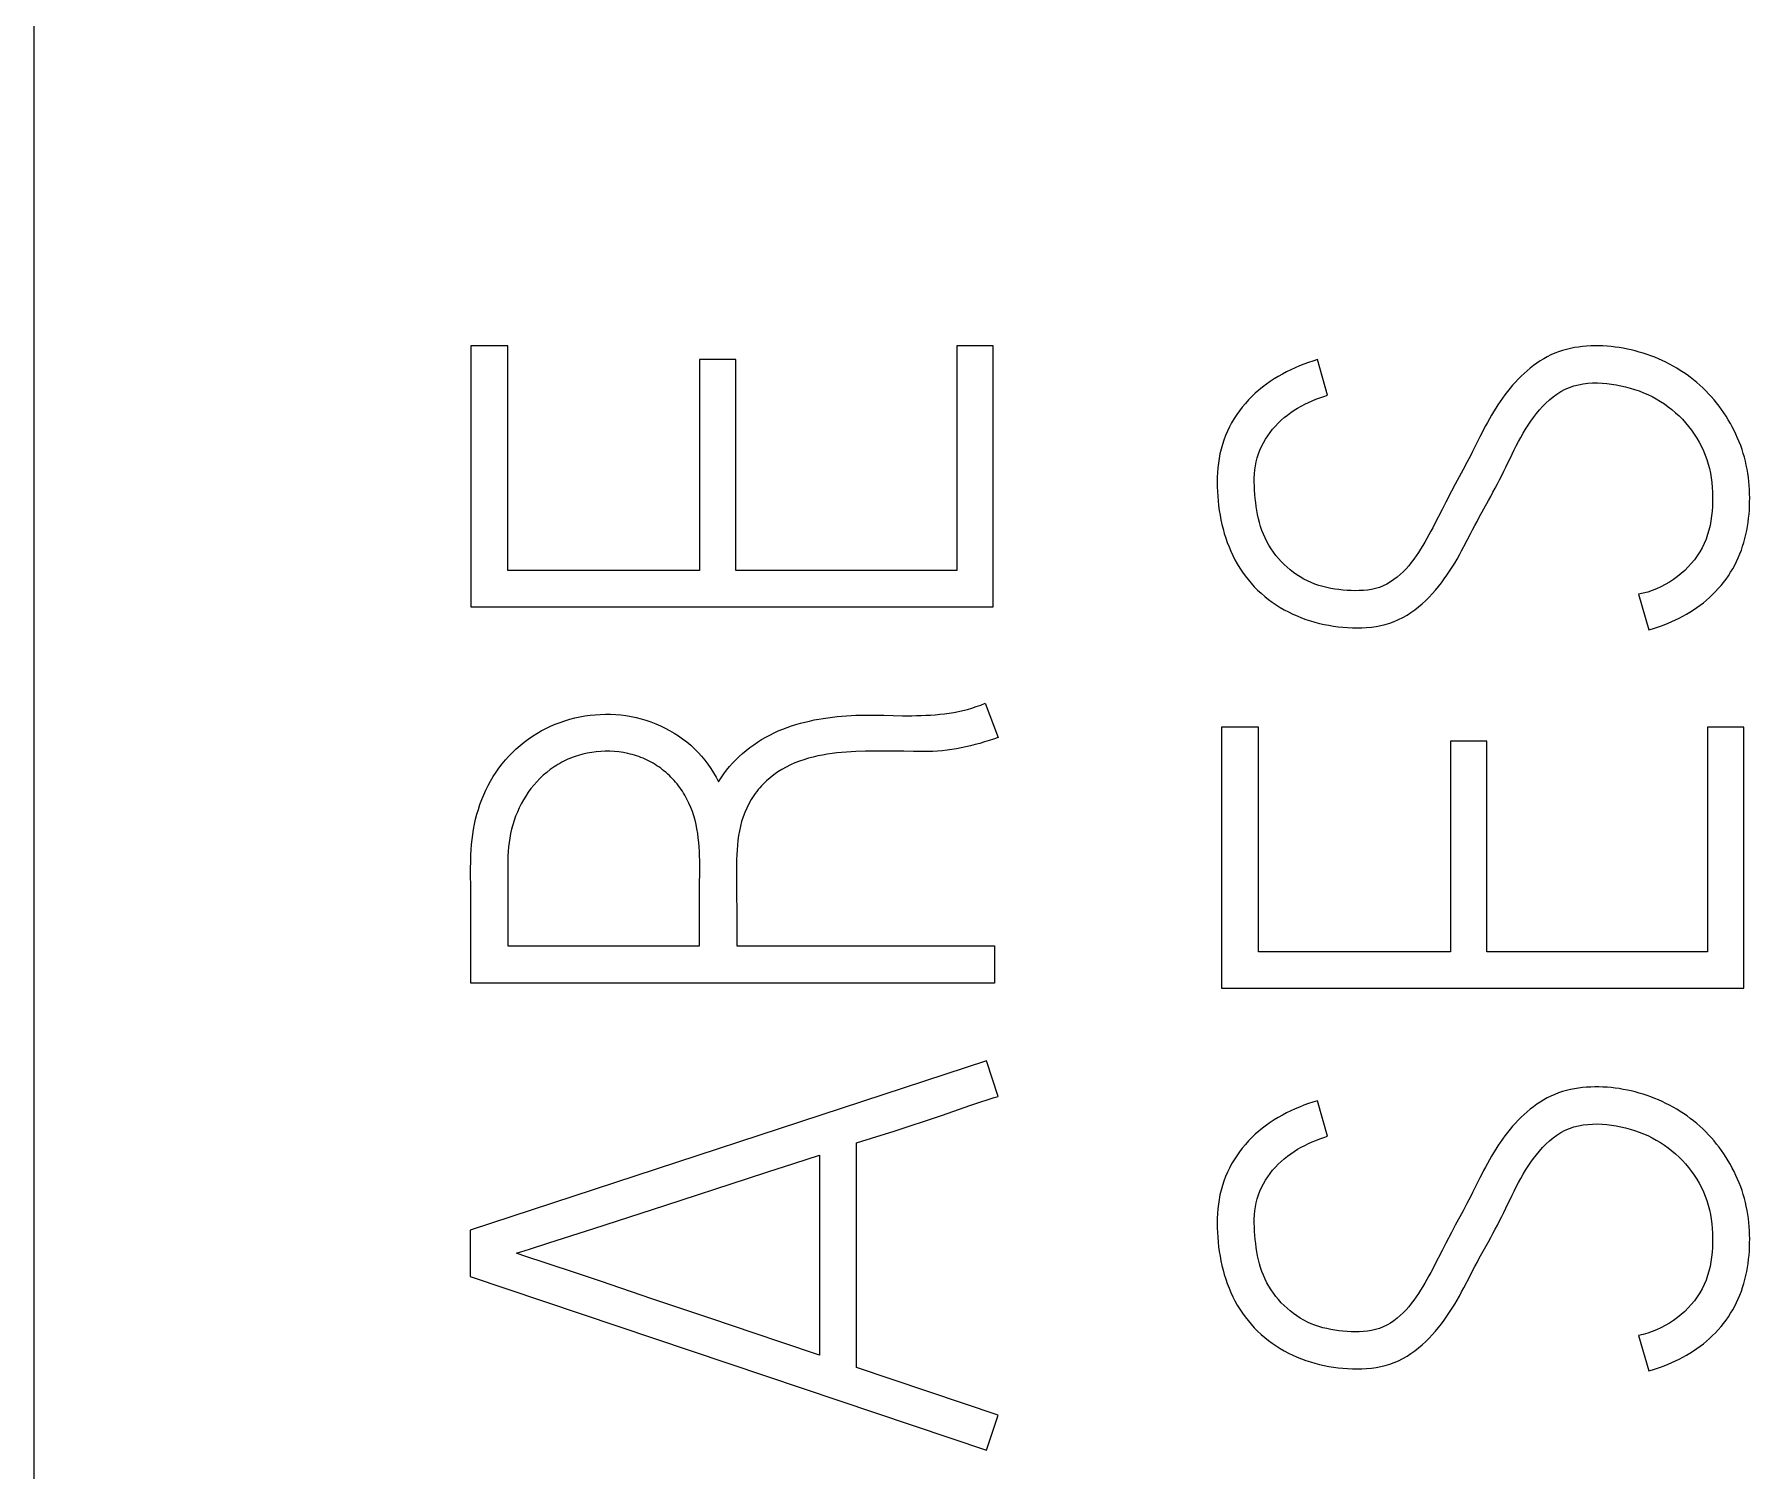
# Model space of a CAD drawing. Header units: millimetres. Extents: x 6750 to 121550, y -28210 to 66060.
# Drawn here: x 38634.626 to 38638.556, y 64483.515 to 64486.806 of the extents above; entities that cross this region are included whole.
import ezdxf

# ---------------------------------------------------------------- set-up
doc = ezdxf.new("R2010")
doc.units = ezdxf.units.MM
doc.layers.add('10000_FRONT', color=7, linetype='Continuous')
doc.layers.add('10500_FRONT_LABELING', color=7, linetype='Continuous')
doc.layers.add('DN.1. NET LIEN MANH', color=7, linetype='Continuous', lineweight=40)

# ---------------------------------------------------------------- blocks, each defined once
blk = doc.blocks.new('A$C0C6D7916')
at = {"layer": '10000_FRONT', "linetype": 'Continuous'}
blk.add_line((-7, 0), (-7, 117.137), dxfattribs=at)
at = {"layer": '10500_FRONT_LABELING', "linetype": 'Continuous'}
for p, q in [((-5.9151, 12), (-6, 12)), ((-6, 12), (-6, 11.4025)), ((-5.9151, 11.4857), (-5.9151, 12)), ((-4.8033, 12), (-4.8865, 12)), ((-4.8865, 12), (-4.8865, 11.4857)), ((-4.8033, 11.4025), (-4.8033, 12)), ((-5.3925, 11.9684), (-5.4757, 11.9684)), ((-5.4757, 11.9684), (-5.4757, 11.4857)), ((-5.3925, 11.4857), (-5.3925, 11.9684)), ((-4.037, 11.8868), (-4.0603, 11.9684)), ((-3.7267, 11.7164), (-3.7444, 11.6833)), ((-3.7179, 11.7329), (-3.7267, 11.7164)), ((-3.7444, 11.6833), (-3.7532, 11.6668)), ((-3.7662, 11.6418), (-3.7748, 11.6252)), ((-3.7532, 11.6668), (-3.7662, 11.6418)), ((-3.6895, 11.6074), (-3.6685, 11.6454)), ((-3.7748, 11.6252), (-3.7918, 11.5917)), ((-5.4757, 11.4857), (-5.9151, 11.4857)), ((-4.8865, 11.4857), (-5.3925, 11.4857)), ((-6, 11.4025), (-4.8033, 11.4025)), ((-3.3247, 11.4308), (-3.3014, 11.3492)), ((-4.8216, 11.1811), (-4.7917, 11.1029)), ((-4.1951, 11.1262), (-4.28, 11.1262)), ((-4.28, 11.1262), (-4.28, 10.5287)), ((-4.1951, 10.6119), (-4.1951, 11.1262)), ((-3.0833, 11.1262), (-3.1665, 11.1262)), ((-3.1665, 11.1262), (-3.1665, 10.6119)), ((-3.0833, 10.5287), (-3.0833, 11.1262)), ((-3.6725, 11.0946), (-3.7557, 11.0946)), ((-3.7557, 11.0946), (-3.7557, 10.6119)), ((-3.6725, 10.6119), (-3.6725, 11.0946)), ((-5.9998, 10.7283), (-5.9999, 10.7518)), ((-5.915, 10.749), (-5.9151, 10.6871)), ((-6, 10.6343), (-5.9998, 10.7283)), ((-5.3907, 10.6912), (-5.3908, 10.6252)), ((-5.9151, 10.6871), (-5.9151, 10.6252)), ((-6, 10.5404), (-6, 10.6343)), ((-5.9151, 10.6252), (-5.4757, 10.6252)), ((-5.3908, 10.6252), (-4.8, 10.6252)), ((-4.8, 10.6252), (-4.8, 10.5404)), ((-3.7557, 10.6119), (-4.1951, 10.6119)), ((-3.1665, 10.6119), (-3.6725, 10.6119)), ((-4.8, 10.5404), (-6, 10.5404)), ((-4.28, 10.5287), (-3.0833, 10.5287)), ((-4.8183, 10.3623), (-6.0017, 9.9745)), ((-4.7917, 10.2807), (-4.8183, 10.3623)), ((-4.8935, 10.2467), (-4.8566, 10.2595)), ((-4.037, 10.1892), (-4.0603, 10.2707)), ((-4.9953, 10.2126), (-4.9582, 10.2248)), ((-4.9582, 10.2248), (-4.9212, 10.2372)), ((-4.9212, 10.2372), (-4.8935, 10.2467)), ((-5.1162, 10.1742), (-5.0696, 10.1888)), ((-5.0696, 10.1888), (-5.0324, 10.2006)), ((-5.0324, 10.2006), (-4.9953, 10.2126)), ((-5.2602, 10.127), (-5.2011, 10.1459)), ((-5.2011, 10.1459), (-5.2011, 9.6882)), ((-5.1162, 9.6599), (-5.1162, 10.1742)), ((-5.3636, 10.0936), (-5.3193, 10.108)), ((-5.3193, 10.108), (-5.2602, 10.127)), ((-5.5554, 10.0308), (-5.3636, 10.0936)), ((-5.7178, 9.9781), (-5.5554, 10.0308)), ((-3.7179, 10.0353), (-3.7267, 10.0187)), ((-3.7444, 9.9857), (-3.7532, 9.9691)), ((-3.7267, 10.0187), (-3.7444, 9.9857)), ((-6.0017, 9.9745), (-6.0017, 9.868)), ((-3.7662, 9.9442), (-3.7748, 9.9275)), ((-3.7532, 9.9691), (-3.7662, 9.9442)), ((-3.6895, 9.9097), (-3.6685, 9.9477)), ((-5.8951, 9.9212), (-5.8656, 9.9308)), ((-5.8804, 9.9163), (-5.8951, 9.9212)), ((-5.762, 9.8772), (-5.8804, 9.9163)), ((-3.7748, 9.9275), (-3.7918, 9.8941)), ((-6.0017, 9.868), (-4.8183, 9.4702)), ((-5.703, 9.8573), (-5.762, 9.8772)), ((-5.585, 9.8172), (-5.703, 9.8573)), ((-5.526, 9.7972), (-5.585, 9.8172)), ((-5.4522, 9.7723), (-5.526, 9.7972)), ((-5.3488, 9.7376), (-5.4522, 9.7723)), ((-5.2898, 9.7178), (-5.3488, 9.7376)), ((-5.2011, 9.6882), (-5.2898, 9.7178)), ((-3.3247, 9.7331), (-3.3014, 9.6516)), ((-4.7917, 9.5501), (-5.1162, 9.6599)), ((-4.8183, 9.4702), (-4.7917, 9.5501))]:
    blk.add_line(p, q, dxfattribs=at)
for points in [[(-3.3014, 11.3492), (-3.2924, 11.3519), (-3.2835, 11.3548), (-3.2747, 11.3579), (-3.2659, 11.3612), (-3.2571, 11.3647), (-3.2485, 11.3684), (-3.2399, 11.3723), (-3.2315, 11.3765), (-3.2231, 11.3808), (-3.2149, 11.3854), (-3.2068, 11.3902), (-3.1989, 11.3952), (-3.1911, 11.4004), (-3.1835, 11.4059), (-3.176, 11.4116), (-3.1688, 11.4176), (-3.1617, 11.4238), (-3.1549, 11.4302), (-3.1483, 11.4369), (-3.1419, 11.4438), (-3.1357, 11.4509), (-3.1298, 11.4582), (-3.1242, 11.4657), (-3.1188, 11.4734), (-3.1137, 11.4813), (-3.1089, 11.4894), (-3.1043, 11.4976), (-3.1001, 11.506), (-3.0961, 11.5145), (-3.0925, 11.5232), (-3.0891, 11.5319), (-3.0861, 11.5408), (-3.0833, 11.5498), (-3.0808, 11.5589), (-3.0786, 11.568), (-3.0766, 11.5772), (-3.075, 11.5864), (-3.0735, 11.5957), (-3.0724, 11.605), (-3.0714, 11.6144), (-3.0708, 11.6237), (-3.0703, 11.6331), (-3.0701, 11.6425), (-3.07, 11.6519), (-3.0702, 11.6613), (-3.0706, 11.6706), (-3.0712, 11.68), (-3.072, 11.6893), (-3.0731, 11.6987), (-3.0744, 11.708), (-3.0759, 11.7172), (-3.0777, 11.7264), (-3.0797, 11.7356), (-3.0821, 11.7447), (-3.0846, 11.7537), (-3.0875, 11.7626), (-3.0906, 11.7715), (-3.094, 11.7803), (-3.0976, 11.7889), (-3.1014, 11.7975), (-3.1055, 11.8059), (-3.1098, 11.8143), (-3.1143, 11.8225), (-3.119, 11.8306), (-3.124, 11.8386), (-3.1291, 11.8464), (-3.1344, 11.8542), (-3.1399, 11.8618), (-3.1457, 11.8692), (-3.1516, 11.8764), (-3.1577, 11.8835), (-3.1641, 11.8904), (-3.1706, 11.8972), (-3.1774, 11.9037), (-3.1843, 11.91), (-3.1914, 11.9162), (-3.1986, 11.9221), (-3.206, 11.9279), (-3.2136, 11.9334), (-3.2213, 11.9388), (-3.2292, 11.9439), (-3.2371, 11.9488), (-3.2453, 11.9535), (-3.2535, 11.958), (-3.2619, 11.9623), (-3.2703, 11.9663), (-3.2789, 11.9701), (-3.2876, 11.9737), (-3.2963, 11.9771), (-3.3052, 11.9803), (-3.3141, 11.9832), (-3.323, 11.9859), (-3.3321, 11.9884), (-3.3412, 11.9907), (-3.3503, 11.9927), (-3.3596, 11.9945), (-3.3688, 11.996), (-3.3781, 11.9973), (-3.3874, 11.9984), (-3.3968, 11.9991), (-3.4061, 11.9997), (-3.4155, 12), (-3.4249, 12), (-3.4343, 11.9997), (-3.4437, 11.9992), (-3.453, 11.9984), (-3.4623, 11.9973), (-3.4716, 11.9959), (-3.4808, 11.9941), (-3.4899, 11.9919), (-3.499, 11.9893), (-3.5079, 11.9863), (-3.5166, 11.9829), (-3.5252, 11.9791), (-3.5336, 11.9749), (-3.5418, 11.9703), (-3.5498, 11.9654), (-3.5576, 11.9602), (-3.5652, 11.9547), (-3.5726, 11.949), (-3.5799, 11.943), (-3.587, 11.9369), (-3.5938, 11.9305), (-3.6005, 11.9239), (-3.6069, 11.917), (-3.6131, 11.91), (-3.6191, 11.9028), (-3.6249, 11.8954), (-3.6306, 11.888), (-3.6361, 11.8804), (-3.6414, 11.8727), (-3.6467, 11.8649), (-3.6518, 11.857), (-3.6568, 11.8491), (-3.6616, 11.841), (-3.6663, 11.8329), (-3.6709, 11.8247), (-3.6753, 11.8165), (-3.6797, 11.8082), (-3.684, 11.7998), (-3.6882, 11.7915), (-3.6966, 11.7747)], [(-4.0603, 11.9684), (-4.0706, 11.9651), (-4.0809, 11.9617), (-4.0911, 11.9579), (-4.1012, 11.9539), (-4.1113, 11.9497), (-4.1212, 11.9452), (-4.1309, 11.9404), (-4.1406, 11.9353), (-4.15, 11.9299), (-4.1593, 11.9243), (-4.1684, 11.9183), (-4.1773, 11.9121), (-4.186, 11.9055), (-4.1944, 11.8987), (-4.2026, 11.8915), (-4.2105, 11.884), (-4.2181, 11.8762), (-4.2254, 11.8682), (-4.2324, 11.8598), (-4.239, 11.8512), (-4.2453, 11.8424), (-4.2513, 11.8332), (-4.2568, 11.8239), (-4.2619, 11.8143), (-4.2666, 11.8045), (-4.2709, 11.7944), (-4.2747, 11.7843), (-4.2781, 11.7739), (-4.2811, 11.7634), (-4.2836, 11.7529), (-4.2856, 11.7422), (-4.2872, 11.7314), (-4.2885, 11.7206), (-4.2893, 11.7098), (-4.2898, 11.6989), (-4.29, 11.688), (-4.2899, 11.6772), (-4.2895, 11.6663), (-4.2888, 11.6555), (-4.2879, 11.6447), (-4.2867, 11.6339), (-4.2852, 11.6231), (-4.2835, 11.6124), (-4.2815, 11.6017), (-4.2792, 11.5911), (-4.2766, 11.5806), (-4.2736, 11.5701), (-4.2704, 11.5597), (-4.2668, 11.5495), (-4.2629, 11.5393), (-4.2587, 11.5293), (-4.2541, 11.5195), (-4.2492, 11.5098), (-4.2439, 11.5003), (-4.2383, 11.491), (-4.2323, 11.4819), (-4.226, 11.4731), (-4.2193, 11.4645), (-4.2123, 11.4562), (-4.205, 11.4482), (-4.1973, 11.4405), (-4.1894, 11.4331), (-4.1811, 11.426), (-4.1726, 11.4192), (-4.1639, 11.4128), (-4.1549, 11.4067), (-4.1457, 11.4009), (-4.1363, 11.3955), (-4.1267, 11.3904), (-4.1169, 11.3856), (-4.107, 11.3812), (-4.097, 11.3771), (-4.0868, 11.3733), (-4.0765, 11.3699), (-4.066, 11.3668), (-4.0555, 11.3641), (-4.0449, 11.3618), (-4.0342, 11.3598), (-4.0235, 11.3581), (-4.0127, 11.3567), (-4.0019, 11.3556), (-3.9911, 11.3549), (-3.9802, 11.3544), (-3.9694, 11.3542), (-3.9585, 11.3544), (-3.9477, 11.3549), (-3.9368, 11.3559), (-3.9261, 11.3573), (-3.9154, 11.3592), (-3.9048, 11.3617), (-3.8944, 11.3648), (-3.8842, 11.3685), (-3.8742, 11.3729), (-3.8645, 11.3778), (-3.8551, 11.3833), (-3.846, 11.3893), (-3.8372, 11.3956), (-3.8287, 11.4023), (-3.8204, 11.4093), (-3.8123, 11.4166), (-3.8046, 11.4242), (-3.7971, 11.4321), (-3.79, 11.4403), (-3.783, 11.4486), (-3.7764, 11.4572), (-3.7699, 11.4659), (-3.7636, 11.4748), (-3.7576, 11.4838), (-3.7516, 11.4929), (-3.7459, 11.5021), (-3.7404, 11.5115), (-3.7351, 11.5209), (-3.7299, 11.5305), (-3.7248, 11.5401), (-3.7099, 11.569)], [(-3.6144, 11.7518), (-3.6097, 11.7616), (-3.6048, 11.7713), (-3.5998, 11.7809), (-3.5945, 11.7904), (-3.589, 11.7998), (-3.5834, 11.8091), (-3.5776, 11.8182), (-3.5715, 11.8272), (-3.5652, 11.8361), (-3.5586, 11.8447), (-3.5517, 11.8531), (-3.5444, 11.8611), (-3.5367, 11.8688), (-3.5287, 11.8761), (-3.5203, 11.8831), (-3.5116, 11.8895), (-3.5025, 11.8954), (-3.4929, 11.9005), (-3.4829, 11.9049), (-3.4726, 11.9084), (-3.4621, 11.911), (-3.4514, 11.913), (-3.4406, 11.9143), (-3.4298, 11.915), (-3.4189, 11.9151), (-3.408, 11.9147), (-3.3972, 11.9138), (-3.3864, 11.9125), (-3.3757, 11.9107), (-3.3651, 11.9085), (-3.3545, 11.9061), (-3.344, 11.9033), (-3.3336, 11.9001), (-3.3233, 11.8966), (-3.3132, 11.8927), (-3.3033, 11.8884), (-3.2935, 11.8836), (-3.284, 11.8784), (-3.2746, 11.8728), (-3.2655, 11.8669), (-3.2567, 11.8606), (-3.2481, 11.8539), (-3.2398, 11.8468), (-3.2319, 11.8395), (-3.2243, 11.8317), (-3.217, 11.8236), (-3.2101, 11.8152), (-3.2035, 11.8066), (-3.1973, 11.7977), (-3.1914, 11.7886), (-3.1859, 11.7792), (-3.1807, 11.7697), (-3.176, 11.7598), (-3.1718, 11.7498), (-3.1681, 11.7396), (-3.1649, 11.7292), (-3.1623, 11.7187), (-3.16, 11.708), (-3.1583, 11.6973), (-3.1569, 11.6866), (-3.1559, 11.6758), (-3.1552, 11.6649), (-3.1549, 11.6541)], [(-4.039, 11.4462), (-4.0481, 11.4484), (-4.0571, 11.451), (-4.066, 11.4541), (-4.0747, 11.4576), (-4.0833, 11.4615), (-4.0916, 11.4658), (-4.0997, 11.4705), (-4.1076, 11.4756), (-4.1152, 11.4811), (-4.1226, 11.4868), (-4.1298, 11.4928), (-4.1368, 11.4992), (-4.1435, 11.5058), (-4.1498, 11.5127), (-4.1557, 11.5199), (-4.1613, 11.5275), (-4.1666, 11.5353), (-4.1715, 11.5433), (-4.176, 11.5515), (-4.1802, 11.5599), (-4.184, 11.5685), (-4.1875, 11.5772), (-4.1906, 11.586), (-4.1933, 11.595), (-4.1956, 11.6041), (-4.1975, 11.6133), (-4.199, 11.6225), (-4.2004, 11.6318), (-4.2016, 11.6411), (-4.2026, 11.6504), (-4.2036, 11.6598), (-4.2043, 11.6691), (-4.2048, 11.6785), (-4.2051, 11.6878), (-4.205, 11.6972), (-4.2045, 11.7066), (-4.2037, 11.7159), (-4.2024, 11.7252), (-4.2006, 11.7345), (-4.1984, 11.7436), (-4.1955, 11.7525), (-4.1922, 11.7613), (-4.1883, 11.7698), (-4.184, 11.7781), (-4.1792, 11.7862), (-4.1741, 11.7941), (-4.1687, 11.8017), (-4.1629, 11.8091), (-4.1567, 11.8162), (-4.1502, 11.823), (-4.1434, 11.8294), (-4.1363, 11.8356), (-4.129, 11.8414), (-4.1215, 11.847), (-4.1137, 11.8523), (-4.1057, 11.8572), (-4.0976, 11.8618), (-4.0892, 11.8661), (-4.0808, 11.8701), (-4.0722, 11.874), (-4.0636, 11.8776), (-4.0548, 11.881), (-4.046, 11.8841), (-4.037, 11.8868)], [(-3.6966, 11.7747), (-3.705, 11.7579), (-3.7092, 11.7496), (-3.7135, 11.7413), (-3.7179, 11.7329)], [(-3.6685, 11.6454), (-3.6633, 11.6549), (-3.6581, 11.6645), (-3.6531, 11.674), (-3.648, 11.6837), (-3.643, 11.6933), (-3.6381, 11.703), (-3.6333, 11.7127), (-3.6285, 11.7224), (-3.6144, 11.7518)], [(-3.1549, 11.6541), (-3.155, 11.6431), (-3.1553, 11.6322), (-3.1561, 11.6212), (-3.1572, 11.6103), (-3.1588, 11.5994), (-3.1608, 11.5887), (-3.1634, 11.578), (-3.1664, 11.5676), (-3.17, 11.5573), (-3.1742, 11.5473), (-3.179, 11.5376), (-3.1844, 11.5281), (-3.1903, 11.519), (-3.1968, 11.5101), (-3.2037, 11.5016), (-3.2111, 11.4935), (-3.2189, 11.4857), (-3.2272, 11.4784), (-3.2357, 11.4714), (-3.2447, 11.4649), (-3.2539, 11.4589), (-3.2634, 11.4533), (-3.2732, 11.4482), (-3.2832, 11.4436), (-3.2933, 11.4396), (-3.3037, 11.4361), (-3.3141, 11.4331), (-3.3247, 11.4308)], [(-3.7099, 11.569), (-3.7049, 11.5786), (-3.6998, 11.5883), (-3.6947, 11.5978), (-3.6895, 11.6074)], [(-3.7918, 11.5917), (-3.796, 11.5834), (-3.8004, 11.5751), (-3.8048, 11.5668), (-3.8094, 11.5586), (-3.8141, 11.5505), (-3.8189, 11.5425), (-3.8239, 11.5345), (-3.8289, 11.5266), (-3.8341, 11.5188), (-3.8396, 11.5112), (-3.8452, 11.5037), (-3.8511, 11.4964), (-3.8573, 11.4894), (-3.8639, 11.4826), (-3.8707, 11.4762), (-3.8778, 11.4701), (-3.8853, 11.4644), (-3.893, 11.4591), (-3.9011, 11.4544), (-3.9096, 11.4502), (-3.9183, 11.4468), (-3.9273, 11.444), (-3.9364, 11.4419), (-3.9457, 11.4405), (-3.955, 11.4396), (-3.9644, 11.4392), (-3.9738, 11.4391), (-3.9832, 11.4393), (-3.9925, 11.4398), (-4.0019, 11.4405), (-4.0112, 11.4415), (-4.0205, 11.4428), (-4.0298, 11.4443), (-4.039, 11.4462)], [(-5.4325, 11.0014), (-5.4265, 11.0105), (-5.4203, 11.0193), (-5.4139, 11.0279), (-5.4071, 11.0361), (-5.4001, 11.0441), (-5.3928, 11.0518), (-5.3851, 11.0593), (-5.3772, 11.0664), (-5.369, 11.0733), (-5.3605, 11.0799), (-5.3518, 11.0863), (-5.3428, 11.0923), (-5.3337, 11.098), (-5.3243, 11.1034), (-5.3148, 11.1085), (-5.3052, 11.1133), (-5.2954, 11.1178), (-5.2854, 11.1219), (-5.2754, 11.1257), (-5.2653, 11.1293), (-5.2551, 11.1325), (-5.2448, 11.1355), (-5.2344, 11.1382), (-5.224, 11.1406), (-5.2135, 11.1429), (-5.2029, 11.1449), (-5.1924, 11.1466), (-5.1818, 11.1482), (-5.1712, 11.1496), (-5.1605, 11.1508), (-5.1499, 11.1518), (-5.1392, 11.1526), (-5.1285, 11.1532), (-5.1178, 11.1537), (-5.1071, 11.154), (-5.0964, 11.1541), (-5.075, 11.154), (-5.0536, 11.1537), (-5.0322, 11.1532), (-5.0108, 11.1528), (-4.9894, 11.1528), (-4.9787, 11.1529), (-4.9681, 11.1532), (-4.9574, 11.1536), (-4.9467, 11.1542), (-4.936, 11.155), (-4.9253, 11.1559), (-4.9146, 11.1571), (-4.904, 11.1586), (-4.8935, 11.1603), (-4.8829, 11.1623), (-4.8725, 11.1647), (-4.8622, 11.1673), (-4.8519, 11.1703), (-4.8418, 11.1736), (-4.8317, 11.1772), (-4.8216, 11.1811)], [(-5.9999, 10.7518), (-6.0003, 10.7988), (-6.0001, 10.8223), (-5.9998, 10.834), (-5.9992, 10.8457), (-5.9983, 10.8574), (-5.9971, 10.8691), (-5.9956, 10.8808), (-5.9937, 10.8924), (-5.9915, 10.904), (-5.9889, 10.9155), (-5.9859, 10.9269), (-5.9826, 10.9382), (-5.9789, 10.9494), (-5.9748, 10.9605), (-5.9703, 10.9714), (-5.9655, 10.9821), (-5.9602, 10.9927), (-5.9546, 11.0031), (-5.9486, 11.0132), (-5.9422, 11.0231), (-5.9354, 11.0328), (-5.9282, 11.0422), (-5.9207, 11.0513), (-5.9128, 11.06), (-5.9046, 11.0685), (-5.896, 11.0766), (-5.8871, 11.0844), (-5.8779, 11.0919), (-5.8684, 11.099), (-5.8587, 11.1057), (-5.8487, 11.112), (-5.8385, 11.1179), (-5.828, 11.1234), (-5.8173, 11.1285), (-5.8065, 11.1331), (-5.7955, 11.1374), (-5.7843, 11.1412), (-5.773, 11.1446), (-5.7615, 11.1476), (-5.75, 11.1501), (-5.7384, 11.1522), (-5.7267, 11.1538), (-5.715, 11.1551), (-5.7033, 11.1558), (-5.6915, 11.1561), (-5.6797, 11.156), (-5.668, 11.1554), (-5.6562, 11.1544), (-5.6446, 11.1529), (-5.6329, 11.1509), (-5.6214, 11.1484), (-5.61, 11.1455), (-5.5987, 11.1422), (-5.5875, 11.1384), (-5.5764, 11.1342), (-5.5656, 11.1295), (-5.5549, 11.1244), (-5.5444, 11.1189), (-5.5342, 11.113), (-5.5242, 11.1066), (-5.5146, 11.0999), (-5.5052, 11.0927), (-5.4962, 11.0851), (-5.4875, 11.0771), (-5.4793, 11.0687), (-5.4715, 11.06), (-5.464, 11.0509), (-5.457, 11.0414), (-5.4503, 11.0318), (-5.444, 11.0219), (-5.438, 11.0118), (-5.4325, 11.0014)], [(-4.7917, 11.1029), (-4.8021, 11.0992), (-4.8125, 11.0957), (-4.823, 11.0925), (-4.8336, 11.0894), (-4.8442, 11.0866), (-4.8548, 11.084), (-4.8655, 11.0815), (-4.8763, 11.0792), (-4.8871, 11.0772), (-4.898, 11.0753), (-4.9089, 11.0738), (-4.9198, 11.0725), (-4.9307, 11.0716), (-4.9417, 11.071), (-4.9526, 11.0707), (-4.9636, 11.0706), (-4.9856, 11.0708), (-5.0076, 11.0713), (-5.0296, 11.0717), (-5.0516, 11.0717), (-5.0735, 11.0716), (-5.0955, 11.0712), (-5.1175, 11.0705), (-5.1395, 11.0692), (-5.1504, 11.0684), (-5.1614, 11.0673), (-5.1723, 11.066), (-5.1832, 11.0644), (-5.194, 11.0626), (-5.2048, 11.0605), (-5.2156, 11.058), (-5.2262, 11.0552), (-5.2368, 11.052), (-5.2472, 11.0484), (-5.2574, 11.0444), (-5.2675, 11.0399), (-5.2774, 11.035), (-5.287, 11.0296), (-5.2964, 11.0238), (-5.3055, 11.0174), (-5.3142, 11.0107), (-5.3226, 11.0034), (-5.3266, 10.9996), (-5.3305, 10.9957), (-5.3343, 10.9917), (-5.338, 10.9876), (-5.3415, 10.9834), (-5.345, 10.979), (-5.3483, 10.9746), (-5.3515, 10.9701), (-5.3575, 10.9607), (-5.363, 10.9511), (-5.3679, 10.9412), (-5.3723, 10.9311), (-5.3762, 10.9207), (-5.3795, 10.9102), (-5.3823, 10.8996), (-5.3846, 10.8888), (-5.3864, 10.878), (-5.3879, 10.8671), (-5.3891, 10.8561), (-5.3899, 10.8451), (-5.3905, 10.834), (-5.391, 10.823), (-5.3914, 10.801), (-5.3914, 10.779), (-5.3912, 10.757), (-5.3909, 10.7351), (-5.3908, 10.7131), (-5.3907, 10.6912)], [(-5.4757, 10.6665), (-5.4758, 10.749), (-5.4757, 10.7696), (-5.4755, 10.7902), (-5.4754, 10.8108), (-5.4755, 10.8211), (-5.4758, 10.8315), (-5.4762, 10.8418), (-5.4768, 10.8522), (-5.4776, 10.8625), (-5.4787, 10.8728), (-5.4801, 10.8831), (-5.4818, 10.8933), (-5.4838, 10.9034), (-5.4863, 10.9134), (-5.4891, 10.9234), (-5.4924, 10.9332), (-5.4961, 10.9428), (-5.5002, 10.9523), (-5.5048, 10.9616), (-5.5098, 10.9707), (-5.5125, 10.9751), (-5.5153, 10.9795), (-5.5182, 10.9838), (-5.5212, 10.988), (-5.5243, 10.9922), (-5.5275, 10.9963), (-5.5308, 11.0003), (-5.5342, 11.0042), (-5.5377, 11.0081), (-5.5413, 11.0118), (-5.545, 11.0155), (-5.5488, 11.019), (-5.5527, 11.0225), (-5.5567, 11.0259), (-5.5607, 11.0291), (-5.5649, 11.0323), (-5.5691, 11.0353), (-5.5734, 11.0382), (-5.5777, 11.041), (-5.5822, 11.0437), (-5.5867, 11.0463), (-5.5913, 11.0487), (-5.5959, 11.051), (-5.6006, 11.0532), (-5.6054, 11.0553), (-5.6102, 11.0572), (-5.615, 11.059), (-5.62, 11.0607), (-5.6249, 11.0622), (-5.6299, 11.0637), (-5.635, 11.065), (-5.64, 11.0661), (-5.6503, 11.0681), (-5.6606, 11.0696), (-5.671, 11.0706), (-5.6814, 11.0712), (-5.6919, 11.0713), (-5.7023, 11.0709), (-5.7127, 11.07), (-5.723, 11.0687), (-5.7332, 11.0669), (-5.7433, 11.0646), (-5.7533, 11.0618), (-5.7583, 11.0603), (-5.7632, 11.0586), (-5.768, 11.0568), (-5.7728, 11.0549), (-5.7776, 11.0529), (-5.7823, 11.0507), (-5.787, 11.0484), (-5.7916, 11.046), (-5.7961, 11.0435), (-5.8006, 11.0409), (-5.805, 11.0382), (-5.8093, 11.0353), (-5.8178, 11.0293), (-5.826, 11.0229), (-5.8339, 11.0162), (-5.8415, 11.009), (-5.8487, 11.0016), (-5.8556, 10.9938), (-5.8622, 10.9857), (-5.8683, 10.9773), (-5.8741, 10.9687), (-5.8795, 10.9598), (-5.8845, 10.9508), (-5.8891, 10.9415), (-5.8933, 10.932), (-5.8972, 10.9224), (-5.9006, 10.9126), (-5.9037, 10.9028), (-5.9064, 10.8928), (-5.9087, 10.8827), (-5.9106, 10.8725), (-5.9122, 10.8623), (-5.9134, 10.8521), (-5.9143, 10.8418), (-5.9149, 10.8315), (-5.9152, 10.8212), (-5.9154, 10.8109), (-5.9153, 10.7902), (-5.9151, 10.7696), (-5.915, 10.749)], [(-5.4757, 10.6252), (-5.4757, 10.6459), (-5.4757, 10.6665)], [(-3.3014, 9.6516), (-3.2924, 9.6543), (-3.2835, 9.6572), (-3.2747, 9.6603), (-3.2659, 9.6636), (-3.2571, 9.6671), (-3.2485, 9.6708), (-3.2399, 9.6747), (-3.2315, 9.6788), (-3.2231, 9.6832), (-3.2149, 9.6877), (-3.2068, 9.6925), (-3.1989, 9.6975), (-3.1911, 9.7028), (-3.1835, 9.7083), (-3.176, 9.714), (-3.1688, 9.7199), (-3.1617, 9.7261), (-3.1549, 9.7326), (-3.1483, 9.7392), (-3.1419, 9.7461), (-3.1357, 9.7532), (-3.1298, 9.7605), (-3.1242, 9.7681), (-3.1188, 9.7758), (-3.1137, 9.7837), (-3.1089, 9.7917), (-3.1043, 9.8), (-3.1001, 9.8083), (-3.0961, 9.8169), (-3.0925, 9.8255), (-3.0891, 9.8343), (-3.0861, 9.8432), (-3.0833, 9.8522), (-3.0808, 9.8612), (-3.0786, 9.8703), (-3.0766, 9.8795), (-3.075, 9.8888), (-3.0735, 9.8981), (-3.0724, 9.9074), (-3.0714, 9.9167), (-3.0708, 9.9261), (-3.0703, 9.9355), (-3.0701, 9.9448), (-3.07, 9.9542), (-3.0702, 9.9636), (-3.0706, 9.973), (-3.0712, 9.9824), (-3.072, 9.9917), (-3.0731, 10.001), (-3.0744, 10.0103), (-3.0759, 10.0196), (-3.0777, 10.0288), (-3.0797, 10.0379), (-3.0821, 10.047), (-3.0846, 10.0561), (-3.0875, 10.065), (-3.0906, 10.0738), (-3.094, 10.0826), (-3.0976, 10.0913), (-3.1014, 10.0998), (-3.1055, 10.1083), (-3.1098, 10.1166), (-3.1143, 10.1248), (-3.119, 10.133), (-3.124, 10.1409), (-3.1291, 10.1488), (-3.1344, 10.1565), (-3.1399, 10.1641), (-3.1457, 10.1715), (-3.1516, 10.1788), (-3.1577, 10.1859), (-3.1641, 10.1928), (-3.1706, 10.1995), (-3.1774, 10.2061), (-3.1843, 10.2124), (-3.1914, 10.2186), (-3.1986, 10.2245), (-3.206, 10.2303), (-3.2136, 10.2358), (-3.2213, 10.2411), (-3.2292, 10.2463), (-3.2371, 10.2512), (-3.2453, 10.2559), (-3.2535, 10.2604), (-3.2619, 10.2646), (-3.2703, 10.2687), (-3.2789, 10.2725), (-3.2876, 10.2761), (-3.2963, 10.2795), (-3.3052, 10.2826), (-3.3141, 10.2856), (-3.323, 10.2883), (-3.3321, 10.2908), (-3.3412, 10.293), (-3.3503, 10.2951), (-3.3596, 10.2968), (-3.3688, 10.2984), (-3.3781, 10.2997), (-3.3874, 10.3007), (-3.3968, 10.3015), (-3.4061, 10.302), (-3.4155, 10.3023), (-3.4249, 10.3023), (-3.4343, 10.3021), (-3.4437, 10.3016), (-3.453, 10.3008), (-3.4623, 10.2997), (-3.4716, 10.2982), (-3.4808, 10.2964), (-3.4899, 10.2942), (-3.499, 10.2917), (-3.5079, 10.2887), (-3.5166, 10.2853), (-3.5252, 10.2814), (-3.5336, 10.2772), (-3.5418, 10.2727), (-3.5498, 10.2678), (-3.5576, 10.2625), (-3.5652, 10.2571), (-3.5726, 10.2513), (-3.5799, 10.2454), (-3.587, 10.2392), (-3.5938, 10.2328), (-3.6005, 10.2262), (-3.6069, 10.2194), (-3.6131, 10.2124), (-3.6191, 10.2052), (-3.6249, 10.1978), (-3.6306, 10.1903), (-3.6361, 10.1827), (-3.6414, 10.175), (-3.6467, 10.1672), (-3.6518, 10.1594), (-3.6568, 10.1514), (-3.6616, 10.1434), (-3.6663, 10.1353), (-3.6709, 10.1271), (-3.6753, 10.1188), (-3.6797, 10.1105), (-3.684, 10.1022), (-3.6882, 10.0938), (-3.6966, 10.077)], [(-4.8566, 10.2595), (-4.8474, 10.2627), (-4.8381, 10.2658), (-4.8289, 10.2689), (-4.8196, 10.2719)], [(-4.8196, 10.2719), (-4.801, 10.2778), (-4.7917, 10.2807)], [(-4.0603, 10.2707), (-4.0706, 10.2675), (-4.0809, 10.264), (-4.0911, 10.2603), (-4.1012, 10.2563), (-4.1113, 10.252), (-4.1212, 10.2475), (-4.1309, 10.2427), (-4.1406, 10.2376), (-4.15, 10.2323), (-4.1593, 10.2266), (-4.1684, 10.2207), (-4.1773, 10.2144), (-4.186, 10.2079), (-4.1944, 10.201), (-4.2026, 10.1938), (-4.2105, 10.1864), (-4.2181, 10.1786), (-4.2254, 10.1705), (-4.2324, 10.1622), (-4.239, 10.1536), (-4.2453, 10.1447), (-4.2513, 10.1356), (-4.2568, 10.1262), (-4.2619, 10.1166), (-4.2666, 10.1068), (-4.2709, 10.0968), (-4.2747, 10.0866), (-4.2781, 10.0763), (-4.2811, 10.0658), (-4.2836, 10.0552), (-4.2856, 10.0445), (-4.2872, 10.0338), (-4.2885, 10.023), (-4.2893, 10.0121), (-4.2898, 10.0013), (-4.29, 9.9904), (-4.2899, 9.9795), (-4.2895, 9.9687), (-4.2888, 9.9579), (-4.2879, 9.947), (-4.2867, 9.9362), (-4.2852, 9.9255), (-4.2835, 9.9147), (-4.2815, 9.9041), (-4.2792, 9.8935), (-4.2766, 9.8829), (-4.2736, 9.8725), (-4.2704, 9.8621), (-4.2668, 9.8518), (-4.2629, 9.8417), (-4.2587, 9.8317), (-4.2541, 9.8218), (-4.2492, 9.8122), (-4.2439, 9.8027), (-4.2383, 9.7934), (-4.2323, 9.7843), (-4.226, 9.7754), (-4.2193, 9.7669), (-4.2123, 9.7586), (-4.205, 9.7506), (-4.1973, 9.7429), (-4.1894, 9.7355), (-4.1811, 9.7284), (-4.1726, 9.7216), (-4.1639, 9.7152), (-4.1549, 9.7091), (-4.1457, 9.7033), (-4.1363, 9.6978), (-4.1267, 9.6927), (-4.1169, 9.688), (-4.107, 9.6835), (-4.097, 9.6794), (-4.0868, 9.6757), (-4.0765, 9.6723), (-4.066, 9.6692), (-4.0555, 9.6665), (-4.0449, 9.6642), (-4.0342, 9.6621), (-4.0235, 9.6604), (-4.0127, 9.6591), (-4.0019, 9.658), (-3.9911, 9.6572), (-3.9802, 9.6567), (-3.9694, 9.6566), (-3.9585, 9.6567), (-3.9477, 9.6573), (-3.9368, 9.6582), (-3.9261, 9.6596), (-3.9154, 9.6615), (-3.9048, 9.664), (-3.8944, 9.6671), (-3.8842, 9.6709), (-3.8742, 9.6752), (-3.8645, 9.6802), (-3.8551, 9.6857), (-3.846, 9.6916), (-3.8372, 9.698), (-3.8287, 9.7047), (-3.8204, 9.7117), (-3.8123, 9.719), (-3.8046, 9.7266), (-3.7971, 9.7345), (-3.79, 9.7426), (-3.783, 9.751), (-3.7764, 9.7596), (-3.7699, 9.7683), (-3.7636, 9.7772), (-3.7576, 9.7862), (-3.7516, 9.7953), (-3.7459, 9.8045), (-3.7404, 9.8138), (-3.7351, 9.8233), (-3.7299, 9.8328), (-3.7248, 9.8424), (-3.7099, 9.8714)], [(-4.039, 9.7486), (-4.0481, 9.7508), (-4.0571, 9.7534), (-4.066, 9.7564), (-4.0747, 9.7599), (-4.0833, 9.7638), (-4.0916, 9.7682), (-4.0997, 9.7729), (-4.1076, 9.778), (-4.1152, 9.7834), (-4.1226, 9.7892), (-4.1298, 9.7952), (-4.1368, 9.8015), (-4.1435, 9.8081), (-4.1498, 9.815), (-4.1557, 9.8223), (-4.1613, 9.8298), (-4.1666, 9.8376), (-4.1715, 9.8456), (-4.176, 9.8539), (-4.1802, 9.8623), (-4.184, 9.8708), (-4.1875, 9.8795), (-4.1906, 9.8884), (-4.1933, 9.8974), (-4.1956, 9.9065), (-4.1975, 9.9156), (-4.199, 9.9249), (-4.2004, 9.9342), (-4.2016, 9.9435), (-4.2026, 9.9528), (-4.2036, 9.9621), (-4.2043, 9.9715), (-4.2048, 9.9808), (-4.2051, 9.9902), (-4.205, 9.9996), (-4.2045, 10.009), (-4.2037, 10.0183), (-4.2024, 10.0276), (-4.2006, 10.0368), (-4.1984, 10.0459), (-4.1955, 10.0549), (-4.1922, 10.0636), (-4.1883, 10.0722), (-4.184, 10.0805), (-4.1792, 10.0886), (-4.1741, 10.0965), (-4.1687, 10.1041), (-4.1629, 10.1115), (-4.1567, 10.1186), (-4.1502, 10.1253), (-4.1434, 10.1318), (-4.1363, 10.1379), (-4.129, 10.1438), (-4.1215, 10.1493), (-4.1137, 10.1546), (-4.1057, 10.1596), (-4.0976, 10.1642), (-4.0892, 10.1685), (-4.0808, 10.1725), (-4.0722, 10.1763), (-4.0636, 10.1799), (-4.0548, 10.1833), (-4.046, 10.1864), (-4.037, 10.1892)], [(-3.6144, 10.0542), (-3.6097, 10.0639), (-3.6048, 10.0736), (-3.5998, 10.0832), (-3.5945, 10.0927), (-3.589, 10.1021), (-3.5834, 10.1114), (-3.5776, 10.1206), (-3.5715, 10.1296), (-3.5652, 10.1384), (-3.5586, 10.1471), (-3.5517, 10.1554), (-3.5444, 10.1635), (-3.5367, 10.1711), (-3.5287, 10.1785), (-3.5203, 10.1854), (-3.5116, 10.1919), (-3.5025, 10.1977), (-3.4929, 10.2029), (-3.4829, 10.2072), (-3.4726, 10.2107), (-3.4621, 10.2134), (-3.4514, 10.2153), (-3.4406, 10.2166), (-3.4298, 10.2173), (-3.4189, 10.2175), (-3.408, 10.2171), (-3.3972, 10.2162), (-3.3864, 10.2148), (-3.3757, 10.213), (-3.3651, 10.2109), (-3.3545, 10.2084), (-3.344, 10.2056), (-3.3336, 10.2025), (-3.3233, 10.199), (-3.3132, 10.1951), (-3.3033, 10.1907), (-3.2935, 10.1859), (-3.284, 10.1807), (-3.2746, 10.1752), (-3.2655, 10.1692), (-3.2567, 10.1629), (-3.2481, 10.1562), (-3.2398, 10.1492), (-3.2319, 10.1418), (-3.2243, 10.1341), (-3.217, 10.126), (-3.2101, 10.1176), (-3.2035, 10.1089), (-3.1973, 10.1001), (-3.1914, 10.0909), (-3.1859, 10.0816), (-3.1807, 10.072), (-3.176, 10.0622), (-3.1718, 10.0522), (-3.1681, 10.042), (-3.1649, 10.0316), (-3.1623, 10.021), (-3.16, 10.0104), (-3.1583, 9.9997), (-3.1569, 9.9889), (-3.1559, 9.9781), (-3.1552, 9.9673), (-3.1549, 9.9564)], [(-3.6966, 10.077), (-3.705, 10.0603), (-3.7092, 10.0519), (-3.7135, 10.0436), (-3.7179, 10.0353)], [(-3.6685, 9.9477), (-3.6633, 9.9573), (-3.6581, 9.9668), (-3.6531, 9.9764), (-3.648, 9.986), (-3.643, 9.9957), (-3.6381, 10.0053), (-3.6333, 10.015), (-3.6285, 10.0248), (-3.6144, 10.0542)], [(-5.8656, 9.9308), (-5.8213, 9.945), (-5.7178, 9.9781)], [(-3.1549, 9.9564), (-3.155, 9.9455), (-3.1553, 9.9345), (-3.1561, 9.9236), (-3.1572, 9.9126), (-3.1588, 9.9018), (-3.1608, 9.891), (-3.1634, 9.8804), (-3.1664, 9.87), (-3.17, 9.8597), (-3.1742, 9.8497), (-3.179, 9.8399), (-3.1844, 9.8305), (-3.1903, 9.8213), (-3.1968, 9.8125), (-3.2037, 9.804), (-3.2111, 9.7959), (-3.2189, 9.7881), (-3.2272, 9.7807), (-3.2357, 9.7738), (-3.2447, 9.7673), (-3.2539, 9.7613), (-3.2634, 9.7557), (-3.2732, 9.7506), (-3.2832, 9.746), (-3.2933, 9.742), (-3.3037, 9.7384), (-3.3141, 9.7355), (-3.3247, 9.7331)], [(-3.7099, 9.8714), (-3.7049, 9.881), (-3.6998, 9.8906), (-3.6947, 9.9002), (-3.6895, 9.9097)], [(-3.7918, 9.8941), (-3.796, 9.8857), (-3.8004, 9.8774), (-3.8048, 9.8692), (-3.8094, 9.861), (-3.8141, 9.8529), (-3.8189, 9.8448), (-3.8239, 9.8369), (-3.8289, 9.829), (-3.8341, 9.8212), (-3.8396, 9.8135), (-3.8452, 9.806), (-3.8511, 9.7988), (-3.8573, 9.7917), (-3.8639, 9.785), (-3.8707, 9.7786), (-3.8778, 9.7725), (-3.8853, 9.7667), (-3.893, 9.7615), (-3.9011, 9.7567), (-3.9096, 9.7526), (-3.9183, 9.7491), (-3.9273, 9.7464), (-3.9364, 9.7443), (-3.9457, 9.7428), (-3.955, 9.742), (-3.9644, 9.7415), (-3.9738, 9.7414), (-3.9832, 9.7416), (-3.9925, 9.7421), (-4.0019, 9.7429), (-4.0112, 9.7439), (-4.0205, 9.7452), (-4.0298, 9.7467), (-4.039, 9.7486)]]:
    blk.add_lwpolyline(points, dxfattribs=at)

msp = doc.modelspace()

# ---------------------------------------------------------------- block references
at = {"layer": 'DN.1. NET LIEN MANH'}
msp.add_blockref('A$C0C6D7916', (38641.6261, 64474.0921), dxfattribs=at)

doc.saveas('drawing.dxf')
